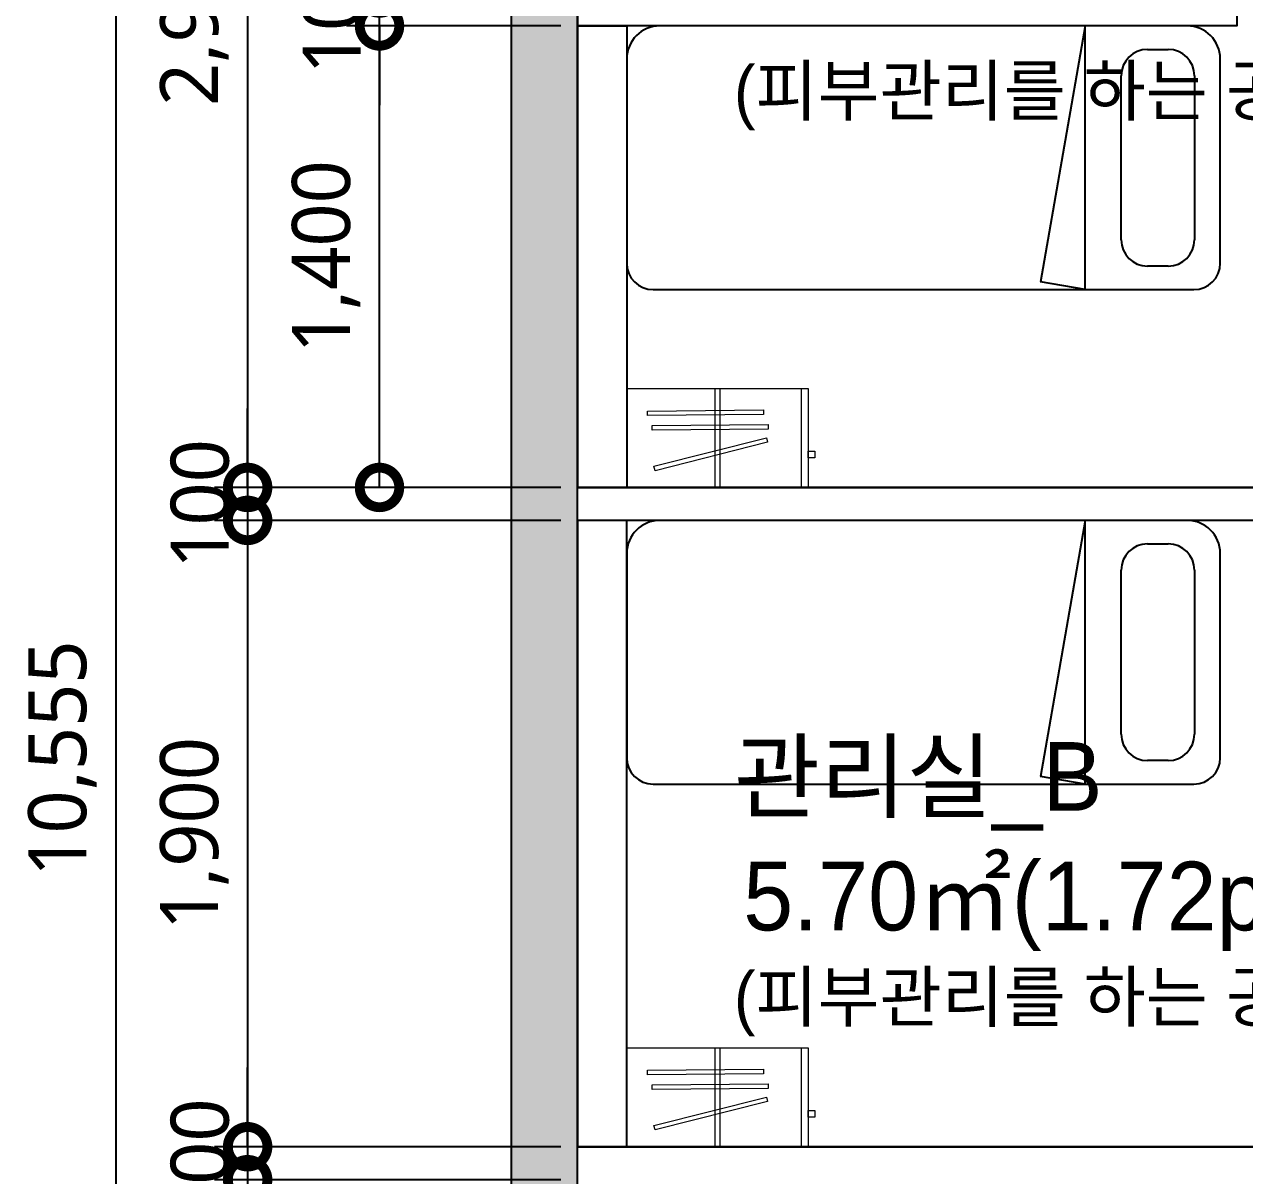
# Model space of a CAD drawing. Extents: x 11477420 to 23072185, y -28506554 to -14238804.
# Drawn here: x 11481519 to 11485220, y -14279387 to -14275895 of the extents above; entities that cross this region are included whole.
import ezdxf
from ezdxf.enums import TextEntityAlignment as Align

# ---------------------------------------------------------------- set-up
doc = ezdxf.new("R2010")
doc.units = 0
doc.header["$LTSCALE"] = 50
doc.header["$MEASUREMENT"] = 0
doc.layers.get('0').update_dxf_attribs({"linetype": 'CONTINUOUS'})
doc.layers.get('DEFPOINTS').update_dxf_attribs({"linetype": 'CONTINUOUS'})
for name, color, linetype in [('07-DIM WAL', 5, 'CONTINUOUS'), ('1.천장.벽체선(내벽)', 3, 'CONTINUOUS'), ('2CONTINUOUS', 2, 'CONTINUOUS'), ('3 가구-붙박이', 6, 'CONTINUOUS'), ('3.기호.계단선', 30, 'CONTINUOUS'), ('8.패턴선', 8, 'CONTINUOUS'), ('C-WIN', 4, 'CONTINUOUS'), ('가구', 6, 'CONTINUOUS')]:
    doc.layers.add(name, color=color, linetype=linetype)
doc.layers.add('Arch', color=8, linetype='CONTINUOUS', lineweight=0)
doc.styles.add('DAWIN', font='NanumSquareR.ttf')
doc.styles.add('코레일둥고', font='Korail_Round_Gothic_Medium.ttf')
doc.dimstyles.new('80', dxfattribs={"dimscale": 80, "dimtxt": 2.2, "dimasz": 3, "dimexe": 1.25, "dimexo": 0.625, "dimtad": 1, "dimdec": 0, "dimzin": 0, "dimdsep": 46, "dimlunit": 6, "dimtxsty": 'DAWIN', "dimblk1": 'DOTSMALL', "dimblk2": 'DOTSMALL', "dimsah": 1, "dimcen": 0.001, "dimclrd": 1, "dimclre": 1, "dimclrt": 3, "dimadec": 0, "dimazin": 0, "dimtfac": 1, "dimtdec": 0, "dimtix": 1, "dimtmove": 2, "dimatfit": 3, "dimldrblk": 'DOTSMALL', "dimfxl": 0, "dimtolj": 1, "dimtzin": 0, "dimarcsym": 0})

# ---------------------------------------------------------------- blocks, each defined once
blk = doc.blocks.new('flooor')
at = {"layer": '8.패턴선', "ltscale": 30}
h = blk.add_hatch(color=256, dxfattribs=at)
h.dxf.hatch_style = 1
h.paths.add_polyline_path([(11507656.8, -14172891.8), (11491856.8, -14172891.8), (11491856.8, -14188496.8), (11492056.8, -14188496.8), (11492056.8, -14187881.8), (11492216.8, -14187881.8), (11492216.8, -14187096.8), (11492056.8, -14187096.8), (11492056.8, -14177741.8), (11494956.8, -14177741.8), (11494956.8, -14177541.8), (11492056.8, -14177541.8), (11492056.8, -14173091.8), (11494756.8, -14173091.8), (11494756.8, -14176541.8), (11494956.8, -14176541.8), (11494956.8, -14173091.8), (11500056.8, -14173091.8), (11500056.8, -14176141.8), (11500256.8, -14176141.8), (11500256.8, -14173091.8), (11503456.8, -14173091.8), (11503456.8, -14176141.8), (11503656.8, -14176141.8), (11503656.8, -14175391.8), (11504256.8, -14175391.8), (11504256.8, -14175302.3), (11504246.8, -14175302.3), (11504246.8, -14175262.3), (11504256.8, -14175191.8), (11503656.8, -14175191.8), (11503656.8, -14173091.8), (11505856.8, -14173091.8), (11505856.8, -14175191.8), (11505256.8, -14175191.8), (11505256.8, -14175262.3), (11505266.8, -14175262.3), (11505266.8, -14175316.8), (11505256.8, -14175316.8), (11505256.8, -14175391.8), (11506056.8, -14175391.8), (11506056.8, -14174691.8), (11509204.8, -14174691.8), (11509204.8, -14174491.8), (11506056.8, -14174491.8), (11506056.8, -14173091.8), (11507656.8, -14173091.8)])
h.paths.add_polyline_path([(11499856.8, -14177741.8), (11504356.8, -14177741.8), (11504356.8, -14177541.8), (11499106.8, -14177541.8), (11499106.8, -14177566.8), (11499106.8, -14177716.8), (11499106.8, -14177741.8), (11499106.8, -14177991.8), (11499856.8, -14177991.8)], flags=17)
h.paths.add_polyline_path([(11506056.8, -14177541.8), (11505856.8, -14177541.8), (11505356.8, -14177541.8), (11505356.8, -14177741.8), (11505356.8, -14177941.8), (11506056.8, -14177941.8)], flags=17)
h.paths.add_polyline_path([(11512534.8, -14172891.8), (11511656.8, -14172891.8), (11511656.8, -14173091.8), (11511656.8, -14173691.8), (11512334.8, -14173691.8), (11512334.8, -14174491.8), (11511854.8, -14174491.8), (11511854.8, -14174691.8), (11512334.8, -14174691.8), (11512334.8, -14174791.8), (11512534.8, -14174791.8)])
h.paths.add_polyline_path([(11512534.8, -14175641.8), (11512384.8, -14175641.8), (11512334.8, -14175641.8), (11512334.8, -14176391.8), (11512534.8, -14176391.8)])
h.paths.add_polyline_path([(11512534.8, -14176941.8), (11512384.8, -14176941.8), (11512334.8, -14176941.8), (11512334.8, -14177100.8), (11511772.8, -14177100.8), (11511772.8, -14177941.8), (11512334.8, -14177941.8), (11512334.8, -14178041.8), (11512534.8, -14178041.8)])
h.paths.add_polyline_path([(11512534.8, -14179271.8), (11512384.8, -14179271.8), (11512334.8, -14179271.8), (11512334.8, -14179836.8), (11512534.8, -14179836.8)])
h.paths.add_polyline_path([(11512256.8, -14184446.8), (11511656.8, -14184446.8), (11511656.8, -14185146.8), (11512256.8, -14185146.8)])
h.paths.add_polyline_path([(11507213.8, -14187066.8), (11506733.8, -14187066.8), (11506733.8, -14187846.8), (11507213.8, -14187846.8)], flags=17)
h.paths.add_polyline_path([(11499706.8, -14186781.8), (11499221.8, -14186781.8), (11499221.8, -14187556.8), (11499706.8, -14187556.8)], flags=17)
at = {"layer": '2CONTINUOUS', "ltscale": 30}
for p, q in [((11491856.8, -14188496.8), (11491856.8, -14172891.8)), ((11492056.8, -14187096.8), (11492056.8, -14177741.8))]:
    blk.add_line(p, q, dxfattribs=at)
blk = doc.blocks.new('flooor2')
at = {"layer": '1.천장.벽체선(내벽)', "ltscale": 30}
for p, q in [((11520596.1, -14277299.4), (11517596.1, -14277299.4)), ((11520596.1, -14277399.4), (11517596.1, -14277399.4)), ((11520596.1, -14279299.4), (11517596.1, -14279299.4))]:
    blk.add_line(p, q, dxfattribs=at)
at = {"layer": '3 가구-붙박이', "color": 8}
for p, q in [((11517596.1, -14277299.4), (11517596.1, -14275899.4)), ((11517596.1, -14275899.4), (11517746.1, -14275899.4)), ((11517746.1, -14275899.4), (11517746.1, -14277299.4)), ((11517746.1, -14277299.4), (11517596.1, -14277299.4)), ((11517746.1, -14277399.4), (11517596.1, -14277399.4)), ((11517596.1, -14277399.4), (11517596.1, -14279299.4)), ((11517746.1, -14279299.4), (11517746.1, -14277399.4)), ((11517596.1, -14279299.4), (11517746.1, -14279299.4))]:
    blk.add_line(p, q, dxfattribs=at)
at = {"layer": 'Arch', "color": 8}
for p, q in [((11517746.1, -14277299.4), (11517746.1, -14276999.4)), ((11517746.1, -14276999.4), (11518296.1, -14276999.4)), ((11518013.6, -14276999.4), (11518013.6, -14277299.4)), ((11518028.6, -14276999.4), (11518028.6, -14277299.4)), ((11518276.1, -14277299.4), (11518276.1, -14276999.4)), ((11518296.1, -14276999.4), (11518296.1, -14277299.4)), ((11517808.5, -14277067.5), (11518160.6, -14277064.4)), ((11518160.6, -14277064.4), (11518160.8, -14277078.4)), ((11517808.6, -14277081.5), (11517808.5, -14277067.5)), ((11518160.8, -14277078.4), (11517808.6, -14277081.5)), ((11517822.6, -14277111.4), (11518174.8, -14277108.3)), ((11517822.7, -14277125.4), (11517822.6, -14277111.4)), ((11518174.9, -14277122.3), (11517822.7, -14277125.4)), ((11518174.8, -14277108.3), (11518174.9, -14277122.3)), ((11517828.4, -14277235), (11518169.9, -14277148.6)), ((11518173.3, -14277162.2), (11517831.9, -14277248.6)), ((11518169.9, -14277148.6), (11518173.3, -14277162.2)), ((11518296.1, -14277209.4), (11518296.1, -14277189.4)), ((11518296.1, -14277189.4), (11518316.1, -14277189.4)), ((11518316.1, -14277209.4), (11518296.1, -14277209.4)), ((11518316.1, -14277189.4), (11518316.1, -14277209.4)), ((11517831.9, -14277248.6), (11517828.4, -14277235)), ((11518296.1, -14277299.4), (11517746.1, -14277299.4)), ((11517746.1, -14279299.4), (11517746.1, -14278999.4)), ((11517746.1, -14278999.4), (11518296.1, -14278999.4)), ((11518013.6, -14278999.4), (11518013.6, -14279299.4)), ((11518028.6, -14278999.4), (11518028.6, -14279299.4)), ((11518276.1, -14279299.4), (11518276.1, -14278999.4)), ((11518296.1, -14278999.4), (11518296.1, -14279299.4)), ((11517808.5, -14279067.5), (11518160.6, -14279064.4)), ((11518160.6, -14279064.4), (11518160.8, -14279078.4)), ((11517808.6, -14279081.5), (11517808.5, -14279067.5)), ((11518160.8, -14279078.4), (11517808.6, -14279081.5)), ((11517822.6, -14279111.4), (11518174.8, -14279108.3)), ((11517822.7, -14279125.4), (11517822.6, -14279111.4)), ((11518174.9, -14279122.3), (11517822.7, -14279125.4)), ((11518174.8, -14279108.3), (11518174.9, -14279122.3)), ((11517828.4, -14279235), (11518169.9, -14279148.6)), ((11518173.3, -14279162.2), (11517831.9, -14279248.6)), ((11518169.9, -14279148.6), (11518173.3, -14279162.2)), ((11518296.1, -14279209.4), (11518296.1, -14279189.4)), ((11518296.1, -14279189.4), (11518316.1, -14279189.4)), ((11518316.1, -14279209.4), (11518296.1, -14279209.4)), ((11518316.1, -14279189.4), (11518316.1, -14279209.4)), ((11517831.9, -14279248.6), (11517828.4, -14279235)), ((11518296.1, -14279299.4), (11517746.1, -14279299.4))]:
    blk.add_line(p, q, dxfattribs=at)
at = {"layer": '가구', "color": 8}
for p, q in [((11519446.1, -14275899.4), (11517846.1, -14275899.4)), ((11519136.4, -14275899.4), (11519000.8, -14276675.8)), ((11519136.4, -14276699.4), (11519136.4, -14275899.4)), ((11519325.6, -14275970.6), (11519388, -14275970.6)), ((11517746.1, -14275999.4), (11517746.1, -14276619.4)), ((11519546.1, -14276619.4), (11519546.1, -14275999.4)), ((11519245.6, -14276547.9), (11519245.6, -14276050.6)), ((11519468, -14276050.6), (11519468, -14276547.9)), ((11519388, -14276627.9), (11519325.6, -14276627.9)), ((11517826.1, -14276699.4), (11519466.1, -14276699.4)), ((11518996.7, -14276699.4), (11519136.4, -14276699.4)), ((11519446.1, -14277399.4), (11517846.1, -14277399.4)), ((11519136.4, -14277399.4), (11519000.8, -14278175.8)), ((11519136.4, -14278199.4), (11519136.4, -14277399.4)), ((11519325.6, -14277470.6), (11519388, -14277470.6)), ((11517746.1, -14277499.4), (11517746.1, -14278119.4)), ((11519546.1, -14278119.4), (11519546.1, -14277499.4)), ((11519245.6, -14278047.9), (11519245.6, -14277550.6)), ((11519468, -14277550.6), (11519468, -14278047.9)), ((11519388, -14278127.9), (11519325.6, -14278127.9)), ((11517826.1, -14278199.4), (11519466.1, -14278199.4)), ((11518996.7, -14278199.4), (11519136.4, -14278199.4))]:
    blk.add_line(p, q, dxfattribs=at)
for points in [[(11517596.1, -14275799.4), (11519596.1, -14275799.4), (11519596.1, -14275899.4), (11517596.1, -14275899.4), (11517596.1, -14275799.4)], [(11519136.4, -14276699.4), (11519000.8, -14276675.8)], [(11519136.4, -14278199.4), (11519000.8, -14278175.8)]]:
    blk.add_lwpolyline(points, dxfattribs=at)
for centre, radius, start, end in [((11517846.1, -14275999.4), 100, 90, 180), ((11519446.1, -14275999.4), 100, 0, 90), ((11519325.6, -14276050.6), 80, 90, 180), ((11519388, -14276050.6), 80, 0, 90), ((11519325.6, -14276547.9), 80, 180, 270), ((11519388, -14276547.9), 80, 270, 0), ((11517826.1, -14276619.4), 80, 180, 270), ((11519466.1, -14276619.4), 80, 270, 0), ((11517846.1, -14277499.4), 100, 90, 180), ((11519446.1, -14277499.4), 100, 0, 90), ((11519325.6, -14277550.6), 80, 90, 180), ((11519388, -14277550.6), 80, 0, 90), ((11519325.6, -14278047.9), 80, 180, 270), ((11519388, -14278047.9), 80, 270, 0), ((11517826.1, -14278119.4), 80, 180, 270), ((11519466.1, -14278119.4), 80, 270, 0)]:
    blk.add_arc(centre, radius, start, end, dxfattribs=at)
blk.add_blockref('flooor', (25539.3, -95102.6))
blk = doc.blocks.new('_DOTSMALL')
at = {"color": 0, "linetype": 'ByBlock', "const_width": 0.5}
blk.add_lwpolyline([(-0.0625, 0, 1), (0.0625, 0, 1)], format="xyb", close=True, dxfattribs=at)
blk = doc.blocks.new('*D478')
at = {"layer": '07-DIM WAL', "color": 1, "lineweight": -2, "ltscale": 30}
for p, q in [((11483146.1, -14274399.4), (11482096.1, -14274399.4)), ((11482196.1, -14274399.4), (11482196.1, -14277299.4)), ((11483146.1, -14277299.4), (11482096.1, -14277299.4))]:
    blk.add_line(p, q, dxfattribs=at)
at = {"layer": 'DEFPOINTS', "color": 0, "ltscale": 30}
for p in [(11483196.1, -14274399.4), (11482196.1, -14277299.4), (11483196.1, -14277299.4)]:
    blk.add_point(p, dxfattribs=at)
at = {"layer": '07-DIM WAL', "color": 1, "lineweight": -2, "ltscale": 30, "xscale": 240, "yscale": 240, "zscale": 240}
for p, rotation in [((11482196.1, -14274399.4), 90), ((11482196.1, -14277299.4), 270)]:
    blk.add_blockref('_DOTSMALL', p, dxfattribs=dict(at, rotation=rotation))
at = {"layer": '07-DIM WAL', "color": 3, "ltscale": 30, "insert": (11482034.5, -14275849.4), "char_height": 176, "attachment_point": 5, "rotation": 90, "style": 'DAWIN'}
blk.add_mtext('\\A1;2,900', dxfattribs=at)
blk = doc.blocks.new('*D479')
at = {"layer": '07-DIM WAL', "color": 1, "lineweight": -2, "ltscale": 30}
for p, q in [((11482196.1, -14277299.4), (11482196.1, -14277059.4)), ((11483146.1, -14277299.4), (11482096.1, -14277299.4)), ((11482196.1, -14277299.4), (11482196.1, -14277399.4)), ((11483146.1, -14277399.4), (11482096.1, -14277399.4)), ((11482196.1, -14277399.4), (11482196.1, -14277639.4))]:
    blk.add_line(p, q, dxfattribs=at)
at = {"layer": 'DEFPOINTS', "color": 0, "ltscale": 30}
for p in [(11483196.1, -14277299.4), (11482196.1, -14277399.4), (11483196.1, -14277399.4)]:
    blk.add_point(p, dxfattribs=at)
at = {"layer": '07-DIM WAL', "color": 1, "lineweight": -2, "ltscale": 30, "xscale": 240, "yscale": 240, "zscale": 240}
for p, rotation in [((11482196.1, -14277299.4), 270), ((11482196.1, -14277399.4), 90)]:
    blk.add_blockref('_DOTSMALL', p, dxfattribs=dict(at, rotation=rotation))
at = {"layer": '07-DIM WAL', "color": 3, "ltscale": 30, "insert": (11482052, -14277349.4), "char_height": 176, "attachment_point": 5, "rotation": 90, "style": 'DAWIN'}
blk.add_mtext('\\A1;100', dxfattribs=at)
blk = doc.blocks.new('*D480')
at = {"layer": '07-DIM WAL', "color": 1, "lineweight": -2, "ltscale": 30}
for p, q in [((11483146.1, -14277399.4), (11482096.1, -14277399.4)), ((11482196.1, -14277399.4), (11482196.1, -14279299.4)), ((11483146.1, -14279299.4), (11482096.1, -14279299.4))]:
    blk.add_line(p, q, dxfattribs=at)
at = {"layer": 'DEFPOINTS', "color": 0, "ltscale": 30}
for p in [(11483196.1, -14277399.4), (11482196.1, -14279299.4), (11483196.1, -14279299.4)]:
    blk.add_point(p, dxfattribs=at)
at = {"layer": '07-DIM WAL', "color": 1, "lineweight": -2, "ltscale": 30, "xscale": 240, "yscale": 240, "zscale": 240}
for p, rotation in [((11482196.1, -14277399.4), 90), ((11482196.1, -14279299.4), 270)]:
    blk.add_blockref('_DOTSMALL', p, dxfattribs=dict(at, rotation=rotation))
at = {"layer": '07-DIM WAL', "color": 3, "ltscale": 30, "insert": (11482034.5, -14278349.4), "char_height": 176, "attachment_point": 5, "rotation": 90, "style": 'DAWIN'}
blk.add_mtext('\\A1;1,900', dxfattribs=at)
blk = doc.blocks.new('*D481')
at = {"layer": '07-DIM WAL', "color": 1, "lineweight": -2, "ltscale": 30}
for p, q in [((11482196.1, -14279299.4), (11482196.1, -14279059.4)), ((11483146.1, -14279299.4), (11482096.1, -14279299.4)), ((11482196.1, -14279299.4), (11482196.1, -14279399.4)), ((11483146.1, -14279399.4), (11482096.1, -14279399.4)), ((11482196.1, -14279399.4), (11482196.1, -14279639.4))]:
    blk.add_line(p, q, dxfattribs=at)
at = {"layer": 'DEFPOINTS', "color": 0, "ltscale": 30}
for p in [(11483196.1, -14279299.4), (11482196.1, -14279399.4), (11483196.1, -14279399.4)]:
    blk.add_point(p, dxfattribs=at)
at = {"layer": '07-DIM WAL', "color": 1, "lineweight": -2, "ltscale": 30, "xscale": 240, "yscale": 240, "zscale": 240}
for p, rotation in [((11482196.1, -14279299.4), 270), ((11482196.1, -14279399.4), 90)]:
    blk.add_blockref('_DOTSMALL', p, dxfattribs=dict(at, rotation=rotation))
at = {"layer": '07-DIM WAL', "color": 3, "ltscale": 30, "insert": (11482052, -14279349.4), "char_height": 176, "attachment_point": 5, "rotation": 90, "style": 'DAWIN'}
blk.add_mtext('\\A1;100', dxfattribs=at)
blk = doc.blocks.new('*D482')
at = {"layer": '07-DIM WAL', "color": 1, "lineweight": -2, "ltscale": 30}
for p, q in [((11483146.1, -14279399.4), (11482096.1, -14279399.4)), ((11482196.1, -14279399.4), (11482196.1, -14281299.4)), ((11483146.1, -14281299.4), (11482096.1, -14281299.4))]:
    blk.add_line(p, q, dxfattribs=at)
at = {"layer": 'DEFPOINTS', "color": 0, "ltscale": 30}
for p in [(11483196.1, -14279399.4), (11482196.1, -14281299.4), (11483196.1, -14281299.4)]:
    blk.add_point(p, dxfattribs=at)
at = {"layer": '07-DIM WAL', "color": 1, "lineweight": -2, "ltscale": 30, "xscale": 240, "yscale": 240, "zscale": 240}
for p, rotation in [((11482196.1, -14279399.4), 90), ((11482196.1, -14281299.4), 270)]:
    blk.add_blockref('_DOTSMALL', p, dxfattribs=dict(at, rotation=rotation))
at = {"layer": '07-DIM WAL', "color": 3, "ltscale": 30, "insert": (11482034.5, -14280349.4), "char_height": 176, "attachment_point": 5, "rotation": 90, "style": 'DAWIN'}
blk.add_mtext('\\A1;1,900', dxfattribs=at)
blk = doc.blocks.new('*D486')
at = {"layer": '07-DIM WAL', "color": 1, "lineweight": -2, "ltscale": 30}
for p, q in [((11483146.1, -14275899.4), (11482496.1, -14275899.4)), ((11482596.1, -14277299.4), (11482596.1, -14275899.4)), ((11483146.1, -14277299.4), (11482496.1, -14277299.4))]:
    blk.add_line(p, q, dxfattribs=at)
at = {"layer": 'DEFPOINTS', "color": 0, "ltscale": 30}
for p in [(11482596.1, -14275899.4), (11483196.1, -14275899.4), (11483196.1, -14277299.4)]:
    blk.add_point(p, dxfattribs=at)
at = {"layer": '07-DIM WAL', "color": 1, "lineweight": -2, "ltscale": 30, "xscale": 240, "yscale": 240, "zscale": 240}
for p, rotation in [((11482596.1, -14275899.4), 90), ((11482596.1, -14277299.4), 270)]:
    blk.add_blockref('_DOTSMALL', p, dxfattribs=dict(at, rotation=rotation))
at = {"layer": '07-DIM WAL', "color": 3, "ltscale": 30, "insert": (11482434.5, -14276599.4), "char_height": 176, "attachment_point": 5, "rotation": 90, "style": 'DAWIN'}
blk.add_mtext('\\A1;1,400', dxfattribs=at)
blk = doc.blocks.new('*D487')
at = {"layer": '07-DIM WAL', "color": 1, "lineweight": -2, "ltscale": 30}
for p, q in [((11482596.1, -14275799.4), (11482596.1, -14275559.4)), ((11483146.1, -14275799.4), (11482496.1, -14275799.4)), ((11482596.1, -14275899.4), (11482596.1, -14275799.4)), ((11483146.1, -14275899.4), (11482496.1, -14275899.4)), ((11482596.1, -14275899.4), (11482596.1, -14276139.4))]:
    blk.add_line(p, q, dxfattribs=at)
at = {"layer": 'DEFPOINTS', "color": 0, "ltscale": 30}
for p in [(11482596.1, -14275799.4), (11483196.1, -14275799.4), (11483196.1, -14275899.4)]:
    blk.add_point(p, dxfattribs=at)
at = {"layer": '07-DIM WAL', "color": 1, "lineweight": -2, "ltscale": 30, "xscale": 240, "yscale": 240, "zscale": 240}
for p, rotation in [((11482596.1, -14275799.4), 270), ((11482596.1, -14275899.4), 90)]:
    blk.add_blockref('_DOTSMALL', p, dxfattribs=dict(at, rotation=rotation))
at = {"layer": '07-DIM WAL', "color": 3, "ltscale": 30, "insert": (11482452, -14275849.4), "char_height": 176, "attachment_point": 5, "rotation": 90, "style": 'DAWIN'}
blk.add_mtext('\\A1;100', dxfattribs=at)
blk = doc.blocks.new('*D491')
at = {"layer": '07-DIM WAL', "color": 1, "lineweight": -2, "ltscale": 30}
for p, q in [((11483146.1, -14272844.4), (11481696.1, -14272844.4)), ((11481796.1, -14272844.4), (11481796.1, -14283399.4)), ((11483146.1, -14283399.4), (11481696.1, -14283399.4))]:
    blk.add_line(p, q, dxfattribs=at)
at = {"layer": 'DEFPOINTS', "color": 0, "ltscale": 30}
for p in [(11483196.1, -14272844.4), (11481796.1, -14283399.4), (11483196.1, -14283399.4)]:
    blk.add_point(p, dxfattribs=at)
at = {"layer": '07-DIM WAL', "color": 1, "lineweight": -2, "ltscale": 30, "xscale": 240, "yscale": 240, "zscale": 240}
for p, rotation in [((11481796.1, -14272844.4), 90), ((11481796.1, -14283399.4), 270)]:
    blk.add_blockref('_DOTSMALL', p, dxfattribs=dict(at, rotation=rotation))
at = {"layer": '07-DIM WAL', "color": 3, "ltscale": 30, "insert": (11481634.5, -14278121.9), "char_height": 176, "attachment_point": 5, "rotation": 90, "style": 'DAWIN'}
blk.add_mtext('\\A1;10,555', dxfattribs=at)

msp = doc.modelspace()

# ---------------------------------------------------------------- linework, layer by layer
at = {"layer": '3.기호.계단선', "ltscale": 30}
for points in [[(11486196.1, -14274399.4), (11483196.1, -14274399.4), (11483196.1, -14277299.4), (11486196.1, -14277299.4)], [(11486196.1, -14277399.4), (11483196.1, -14277399.4), (11483196.1, -14279299.4), (11486196.1, -14279299.4)]]:
    msp.add_lwpolyline(points, close=True, dxfattribs=at)

# ---------------------------------------------------------------- block references
msp.add_blockref('flooor2', (-34400, 0))

# ---------------------------------------------------------------- texts
at = {"layer": 'C-WIN', "color": 0, "style": '코레일둥고'}
for s, height, p in [('(피부관리를 하는 공간)', 150, (11483671.1, -14276020.7)), ('관리실_B', 208.33, (11483671.1, -14278071.8)), ('(피부관리를 하는 공간)', 150, (11483671.1, -14278769.5))]:
    msp.add_text(s, height=height, dxfattribs=at).set_placement(p, align=Align.TOP_LEFT)
msp.add_text('5.70㎡(1.72py)', height=208.333, dxfattribs=at).set_placement((11485513.7, -14278643), align=Align.RIGHT)

# ---------------------------------------------------------------- dimensions: what is measured, and where the dimension line sits
at = {"layer": '07-DIM WAL', "ltscale": 30}
for base, p1, p2, picture, middle in [((11481796.1, -14283399.4), (11483196.1, -14272844.4), (11483196.1, -14283399.4), '*D491', (11481634.5, -14278121.9)), ((11482196.1, -14277299.4), (11483196.1, -14274399.4), (11483196.1, -14277299.4), '*D478', (11482034.5, -14275849.4)), ((11482596.1, -14275799.4), (11483196.1, -14275899.4), (11483196.1, -14275799.4), '*D487', (11482452, -14275849.4)), ((11482596.1, -14275899.4), (11483196.1, -14277299.4), (11483196.1, -14275899.4), '*D486', (11482434.5, -14276599.4)), ((11482196.1, -14277399.4), (11483196.1, -14277299.4), (11483196.1, -14277399.4), '*D479', (11482052, -14277349.4)), ((11482196.1, -14279299.4), (11483196.1, -14277399.4), (11483196.1, -14279299.4), '*D480', (11482034.5, -14278349.4)), ((11482196.1, -14279399.4), (11483196.1, -14279299.4), (11483196.1, -14279399.4), '*D481', (11482052, -14279349.4)), ((11482196.1, -14281299.4), (11483196.1, -14279399.4), (11483196.1, -14281299.4), '*D482', (11482034.5, -14280349.4))]:
    dim = msp.add_linear_dim(base=base, p1=p1, p2=p2, angle=90, dimstyle='80', dxfattribs=at)
    dim.commit()
    dim.dimension.update_dxf_attribs({"geometry": picture, "text_midpoint": middle})

doc.saveas('drawing.dxf')
